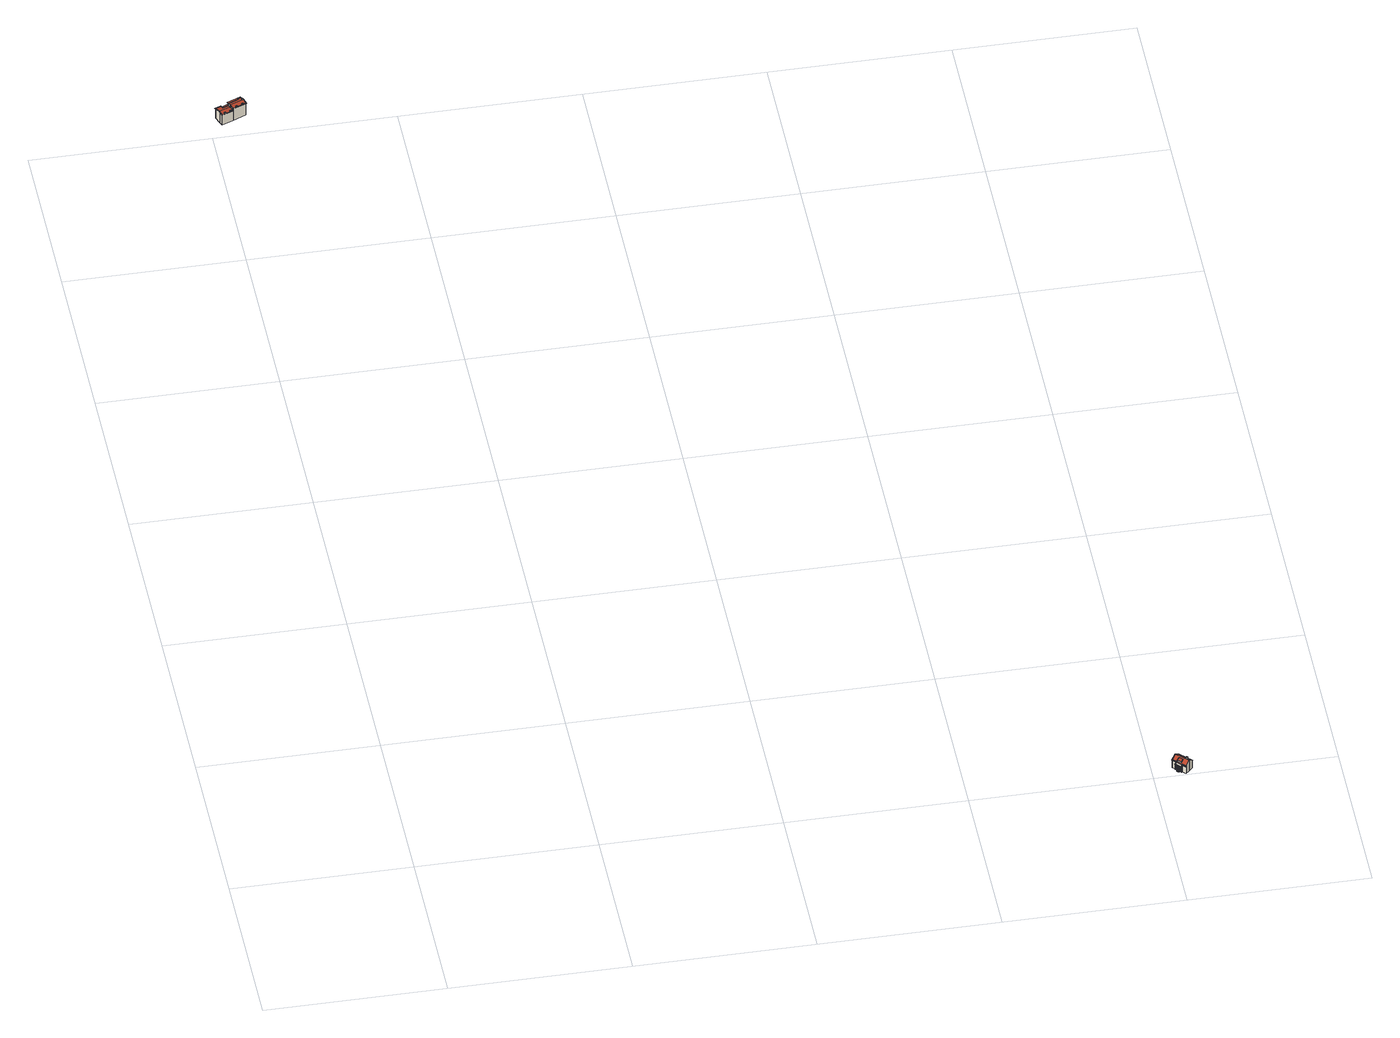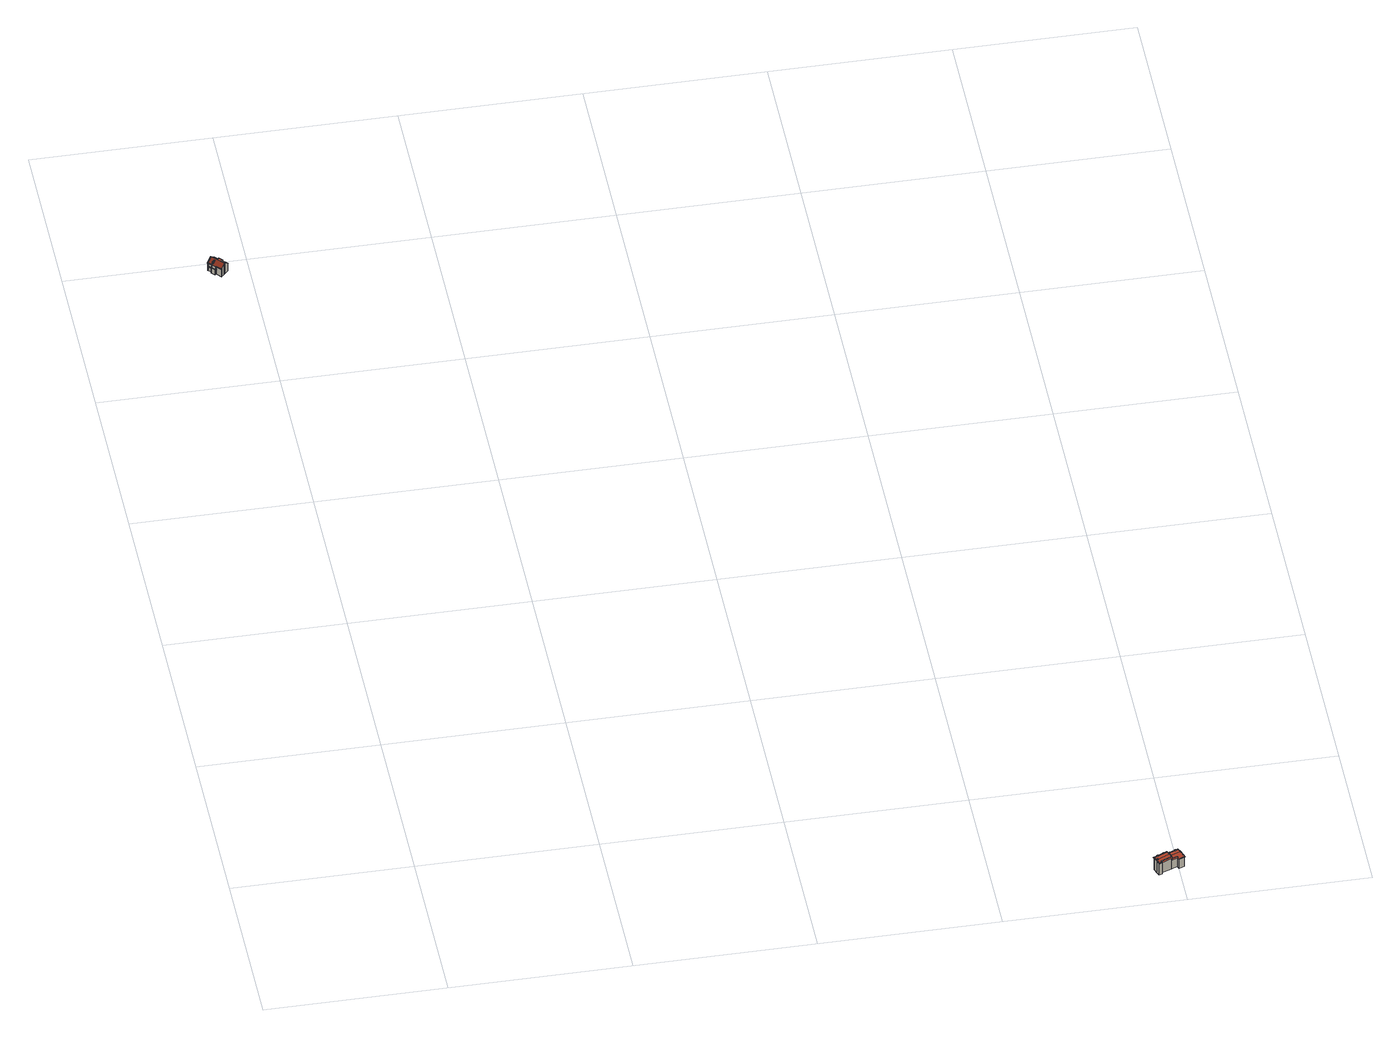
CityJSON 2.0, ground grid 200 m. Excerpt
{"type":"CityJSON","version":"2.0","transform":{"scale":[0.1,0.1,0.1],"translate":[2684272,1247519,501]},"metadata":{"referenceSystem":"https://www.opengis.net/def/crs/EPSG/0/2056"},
"CityObjects":{
"building1":{"type":"Building","attributes":{"class":"BB01","Herkunft":"EE_LB_2007","QualitaetStatus":1,"FileCreationDate":"2012-03-16","Region":4,"GebaeudeStatus":1},"children":["building1-1","building1-2","building1-3","building1-4","building1-5","building1-6"]},
"building1-1":{"type":"BuildingPart","attributes":{"Geomtype":2},"parents":["building1"],"geometry":[{"type":"MultiSurface","lod":"2","boundaries":[[[0,1,2,3]],[[4,5,1,0]],[[6,7,5,4]],[[6,3,2,7]],[[5,7,2,1]]],"semantics":{"surfaces":[{"type":"WallSurface"},{"type":"RoofSurface"}],"values":[0,0,0,0,1]}}]},
"building1-2":{"type":"BuildingPart","attributes":{"Geomtype":2},"parents":["building1"],"geometry":[{"type":"MultiSurface","lod":"2","boundaries":[[[8,9,10,11]],[[12,13,9,8]],[[14,15,13,12]],[[14,11,10,15]],[[13,15,10,9]]],"semantics":{"surfaces":[{"type":"WallSurface"},{"type":"RoofSurface"}],"values":[0,0,0,0,1]}}]},
"building1-3":{"type":"BuildingPart","attributes":{"Geomtype":2},"parents":["building1"],"geometry":[{"type":"MultiSurface","lod":"2","boundaries":[[[16,17,18,19]],[[20,21,18,17]],[[22,23,21,20]],[[16,19,23,22]],[[18,21,23,19]]],"semantics":{"surfaces":[{"type":"WallSurface"},{"type":"RoofSurface"}],"values":[0,0,0,0,1]}}]},
"building1-4":{"type":"BuildingPart","attributes":{"Geomtype":1},"parents":["building1"],"geometry":[{"type":"MultiSurface","lod":"2","boundaries":[[[24,25,26,27,28,29,30,31,32,33,34,35]],[[29,28,36,37]],[[28,27,38,36]],[[27,26,39,38]],[[26,25,40,39]],[[25,24,41,40]],[[24,35,42,41]],[[42,43,44,45]],[[35,34,46,43]],[[34,33,20,46]],[[33,32,47,20]],[[32,31,48,47]],[[31,30,49,48]],[[30,29,50,49]],[[37,45,44,50]],[[51,52,53,54,55,45]],[[56,45,55,57]],[[58,59,44,60]],[[59,61,62,44]]],"semantics":{"surfaces":[{"type":"GroundSurface"},{"type":"WallSurface"},{"type":"RoofSurface"}],"values":[0,1,1,1,1,1,1,1,1,1,1,1,1,1,1,2,2,2,2]}}]},
"building1-5":{"type":"BuildingPart","attributes":{"Geomtype":2},"parents":["building1"],"geometry":[{"type":"MultiSurface","lod":"2","boundaries":[[[63,64,65,66]],[[67,68,64,63]],[[69,70,68,67]],[[69,66,65,70]],[[68,70,65,64]]],"semantics":{"surfaces":[{"type":"WallSurface"},{"type":"RoofSurface"}],"values":[0,0,0,0,1]}}]},
"building1-6":{"type":"BuildingPart","attributes":{"Geomtype":2},"parents":["building1"],"geometry":[{"type":"MultiSurface","lod":"2","boundaries":[[[71,72,73,74]],[[75,76,72,71]],[[77,78,76,75]],[[77,74,73,78]],[[76,78,73,72]]],"semantics":{"surfaces":[{"type":"WallSurface"},{"type":"RoofSurface"}],"values":[0,0,0,0,1]}}]},
"building2":{"type":"Building","attributes":{"class":"BB01","Herkunft":"EE_LB_2007","QualitaetStatus":1,"FileCreationDate":"2012-02-23","Region":5,"GebaeudeStatus":1},"children":["building2-1","building2-2"]},
"building2-1":{"type":"BuildingPart","attributes":{"Geomtype":1},"parents":["building2"],"geometry":[{"type":"MultiSurface","lod":"2","boundaries":[[[79,80,81,82,83,84,85,86,87,88,89,90,91,92,93,94,95,96,97,98,99,100,101,102,103,104,105,106,107,108,109,110,111,112,113,114,115,116,117,118,119,120,121,122,123,124,125]],[[126,127,128]],[[129,130,128,127]],[[129,131,130]],[[132,122,121,133]],[[121,120,134,133]],[[120,119,135,134]],[[136,132,135,137]],[[119,118,138,137]],[[118,117,139,138]],[[117,116,140,139]],[[116,115,141,140]],[[115,114,142,141]],[[114,113,143,142]],[[113,112,144,143]],[[112,111,145,144]],[[145,146,147,148]],[[148,147,81,80,149]],[[80,79,150,149]],[[79,125,151,150]],[[125,124,152,151]],[[124,123,153,152]],[[132,136,153,123,122]],[[111,110,154,146]],[[110,109,155,154]],[[109,108,156,155]],[[108,107,157,156]],[[107,106,158,157]],[[106,105,159,158]],[[105,104,160,159]],[[104,103,161,160]],[[103,102,162,161]],[[102,101,163,162]],[[101,100,164,163]],[[100,99,165,164]],[[99,98,166,165]],[[98,97,167,166]],[[97,96,168,167]],[[96,95,169,168]],[[95,94,170,169]],[[94,93,171,170]],[[93,92,172,171]],[[92,91,173,172]],[[91,90,174,173]],[[90,89,175,174]],[[89,88,176,175]],[[88,87,177,176]],[[87,86,178,177]],[[86,85,179,178]],[[85,84,180,179]],[[84,83,181,180]],[[83,82,182,181]],[[81,147,182,82]],[[126,128,130,131]],[[183,184,185,186]],[[187,188,189,190],[126,131,129,127]],[[189,191,192,190]],[[193,194,195,196,197,198,199,200,201,202,203]]],"semantics":{"surfaces":[{"type":"GroundSurface"},{"type":"WallSurface"},{"type":"RoofSurface"}],"values":[0,1,1,1,1,1,1,1,1,1,1,1,1,1,1,1,1,1,1,1,1,1,1,1,1,1,1,1,1,1,1,1,1,1,1,1,1,1,1,1,1,1,1,1,1,1,1,1,1,1,1,1,1,2,2,2,2,2]}}]},
"building2-2":{"type":"BuildingPart","attributes":{"Geomtype":2},"parents":["building2"],"geometry":[{"type":"MultiSurface","lod":"2","boundaries":[[[204,205,206]],[[207,208,206,205]],[[207,209,208]],[[204,206,208,209]]],"semantics":{"surfaces":[{"type":"WallSurface"},{"type":"RoofSurface"}],"values":[0,0,0,1]}}]}
},
"vertices":[
[87,11787,525],[87,11787,535],[97,11791,535],[97,11791,525],[90,11778,524],[90,11778,535],[101,11782,524],[101,11782,535],
[147,11812,525],[147,11812,535],[158,11817,535],[158,11817,525],[151,11803,524],[151,11803,535],[162,11808,524],[162,11808,535],
[303,11935,558],[307,11927,560],[307,11927,569],[303,11935,569],[316,11931,560],[316,11931,569],[313,11939,558],[313,11939,569],
[61,11765,381],[40,11814,381],[9,11888,381],[71,11913,381],[86,11877,381],[149,11903,381],[270,11954,381],[265,11966,381],[296,11979,381],[316,11931,381],[337,11881,381],[185,11817,381],[86,11877,526],[149,11903,526],[71,11913,519],[9,11888,519],[40,11814,532],[61,11765,524],[185,11817,524],[185,11817,550],[165,11867,560],[165,11867,532],[337,11881,550],[296,11979,550],[265,11966,550],[270,11954,553],[149,11903,553],[141,11923,522],[81,11898,522],[71,11921,518],[3,11892,518],[37,11813,532],[189,11810,523],[60,11756,523],[344,11876,549],[320,11932,560],[189,11810,549],[297,11989,549],[141,11923,549],
[288,11872,552],[288,11872,561],[299,11876,561],[299,11876,552],[292,11862,550],[292,11862,561],[303,11867,550],[303,11867,561],
[218,11842,552],[218,11842,561],[229,11847,561],[229,11847,552],[222,11833,550],[222,11833,561],[233,11837,550],[233,11837,561],
[8354,17,0],[8319,53,0],[8315,48,0],[8312,46,0],[8298,60,0],[8296,59,0],[8294,59,0],[8292,59,0],[8290,58,0],[8288,59,0],[8286,59,0],[8283,59,0],[8281,60,0],[8279,61,0],[8277,62,0],[8276,63,0],[8274,64,0],[8272,66,0],[8271,67,0],[8270,69,0],[8268,71,0],[8267,73,0],[8267,75,0],[8266,77,0],[8266,79,0],[8265,81,0],[8265,83,0],[8266,86,0],[8266,88,0],[8267,90,0],[8267,92,0],[8254,106,0],[8257,109,0],[8261,113,0],[8229,146,0],[8269,185,0],[8280,196,0],[8307,222,0],[8308,223,0],[8358,171,0],[8362,175,0],[8371,183,0],[8408,144,0],[8400,136,0],[8396,132,0],[8433,93,0],[8393,54,0],[8299,129,138],[8274,105,112],[8274,105,132],[8309,68,112],[8309,68,132],[8335,92,138],[8400,136,71],[8408,144,71],[8371,183,71],[8362,175,71],[8400,136,105],[8362,175,105],[8358,171,109],[8308,223,109],[8307,222,111],[8280,196,138],[8269,185,150],[8229,146,108],[8261,113,109],[8257,109,105],[8257,109,74],[8315,48,74],[8315,48,105],[8319,53,109],[8354,17,110],[8393,54,150],[8433,93,108],[8396,132,108],[8254,106,74],[8267,92,74],[8267,90,74],[8266,88,74],[8266,86,74],[8265,83,74],[8265,81,74],[8266,79,74],[8266,77,74],[8267,75,74],[8267,73,74],[8268,71,74],[8270,69,74],[8271,67,74],[8272,66,74],[8274,64,74],[8276,63,74],[8277,62,74],[8279,61,74],[8281,60,74],[8283,59,74],[8286,59,74],[8288,59,74],[8290,58,74],[8292,59,74],[8294,59,74],[8296,59,74],[8298,60,74],[8312,46,74],[8356,182,71],[8421,114,71],[8432,124,71],[8366,191,71],[8224,144,105],[8352,9,105],[8396,51,150],[8268,186,150],[8440,94,105],[8312,228,105],[8280,57,74],[8291,56,74],[8298,58,74],[8315,41,74],[8318,44,74],[8255,111,74],[8249,106,74],[8264,90,74],[8263,80,74],[8265,72,74],[8273,62,74],
[8368,101,140],[8392,125,114],[8392,125,137],[8381,136,114],[8381,136,137],[8356,113,140]
]}
